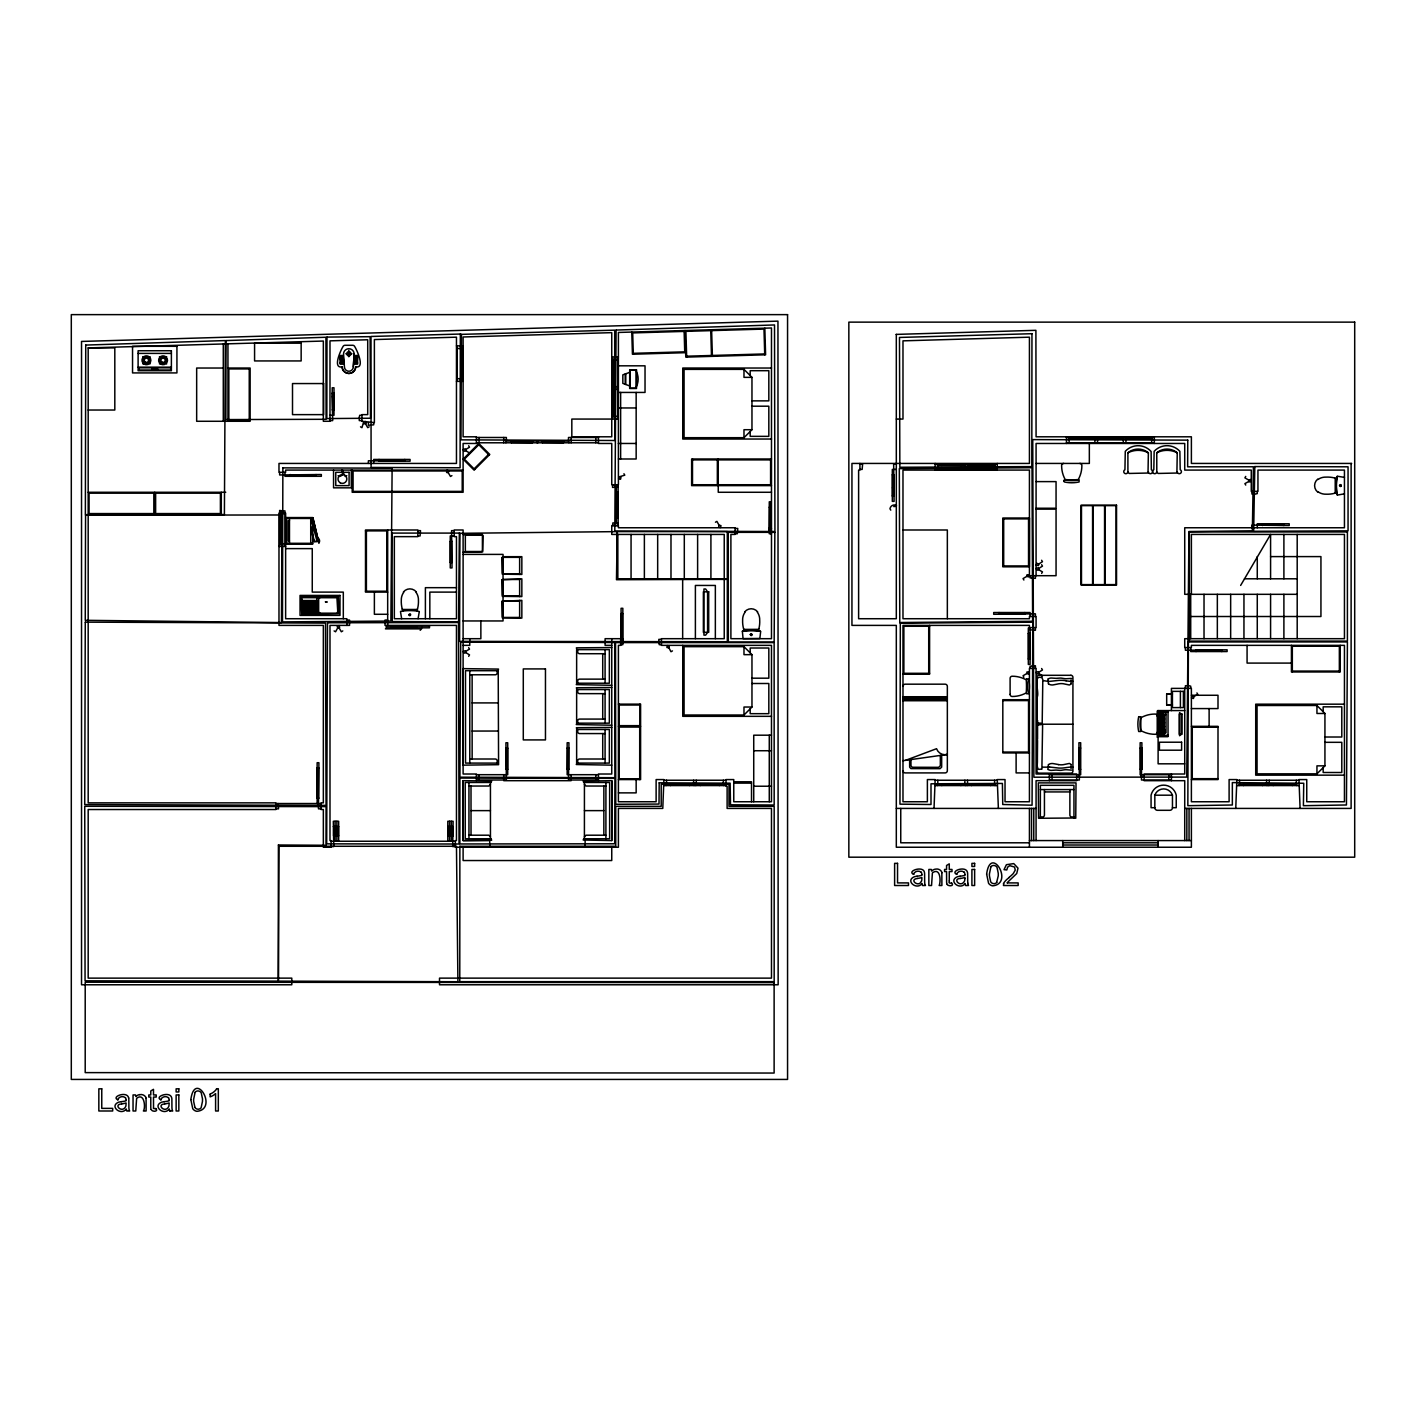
<?xml version="1.0" encoding="UTF-8"?>
<svg xmlns="http://www.w3.org/2000/svg" width="1426" height="1426" viewBox="0 0 1426 1426"><rect width="100%" height="100%" fill="white"/><g stroke="black" fill="none" stroke-linecap="round" stroke-linejoin="round"><path stroke-width="1.5" d="M584.41 838.773L584.428 782.464M603.84 835.208L603.858 786.047M605.907 838.773L605.925 782.482M611.736 840.574L611.754 780.682L583.216 781.109L583.715 782.464L609.651 782.482L609.633 838.773L583.733 838.773L583.181 840.003L611.736 840.574L611.754 780.682M1037.397 739.042L1037.415 720.166L1037.397 761.805A42.923 42.923 0 0 1 1037.29 763.926L1037.237 765.299A9.358 9.358 0 0 0 1037.362 766.832L1038.057 768.917A1.889 1.889 0 0 0 1038.752 769.363L1041.568 769.095M1172.457 807.704L1172.457 795.191A9.322 9.322 0 0 0 1154.828 795.191L1154.828 807.704A2.585 2.585 0 0 0 1157.431 810.307L1169.873 810.307A2.585 2.585 0 0 0 1172.457 807.704L1176.236 807.704L1176.236 795.191A12.905 12.905 0 0 0 1151.067 795.191L1151.067 807.704L1154.828 807.704M1037.201 696.94C1039.697 693.107 1032.317 674.159 1041.675 677.653A1.996 1.996 0 0 1 1042.156 678.134L1042.709 679.453A11.461 11.461 0 0 1 1042.976 680.612L1048.663 681.414A2.799 2.799 0 0 0 1049.447 681.396L1058.395 680.434A29.679 29.679 0 0 1 1066.095 680.737M1037.397 740.415L1037.255 757.937L1037.165 724.907M126.094 1100.266L126.076 1100.801A28.235 28.235 0 0 1 121.228 1101.674M169.141 1100.266L169.141 1100.801A28.235 28.235 0 0 1 164.275 1101.674M921.873 874.78L921.873 875.332A28.235 28.235 0 0 1 917.007 876.188M964.939 874.78L964.921 875.332A28.235 28.235 0 0 1 960.055 876.188M1344.451 493.842L1337.392 495.072M490.437 784.353L488.886 786.029L468.94 786.047M584.41 836.884L585.979 835.208L605.907 835.208M1037.237 685.086L1036.827 722.964L1042.192 723.267L1042.78 681.485M353.309 366.874L354.183 353.826L353.309 366.874A4.438 4.438 0 0 1 348.871 371.241A4.438 4.438 0 0 1 344.432 366.874L343.541 353.826A5.276 5.276 0 0 1 348.871 348.728A5.276 5.276 0 0 1 354.129 353.719M1071.051 683.731L1071.176 681.343L1072.922 681.289M1071.158 768.454L1070.427 767.063L1066.078 767.58A29.679 29.679 0 0 1 1058.395 768.026L1049.589 767.028M1040.338 817.954L1040.374 785.316L1073.956 785.316L1073.956 817.758L1075.757 818.274L1076.024 782.892L1038.306 782.892L1038.574 818.274L1074.01 818.007M1048.484 681.343L1048.449 681.485A5.348 5.348 0 0 0 1048.36 683.874M1337.232 494.911L1337.071 494.483A55.489 55.489 0 0 1 1337.071 476.73L1337.196 476.373M1071.55 678.42L1066.22 678.74A15.187 15.187 0 0 1 1064.028 678.562L1061.39 678.134A10.285 10.285 0 0 0 1060.106 678.081L1057.29 678.259A48.217 48.217 0 0 1 1056.024 678.348L1051.497 678.045A5.918 5.918 0 0 0 1050.071 678.17L1048.342 678.776A2.941 2.941 0 0 0 1047.807 679.061L1047.932 679.507A9.572 9.572 0 0 0 1048.039 680.487L1048.413 681.289M1070.997 684.106L1069.357 684.997L1063.261 683.731A15.65 15.65 0 0 0 1058.466 683.856A23.582 23.582 0 0 0 1057.201 684.124L1052.905 684.943A7.772 7.772 0 0 1 1049.732 684.551L1048.663 683.838M1071.55 770.129L1066.22 769.701A15.187 15.187 0 0 0 1064.028 769.862L1061.39 770.29A10.285 10.285 0 0 1 1060.106 770.361L1057.29 770.165A48.217 48.217 0 0 0 1056.024 770.076L1051.497 770.379A5.918 5.918 0 0 1 1050.071 770.254L1048.342 769.666A2.941 2.941 0 0 1 1047.807 769.38L1047.932 768.935A9.572 9.572 0 0 1 1048.039 767.937L1048.663 767.01A2.799 2.799 0 0 1 1049.447 767.028L1049.518 767.028M465.785 450.705L465.09 448.851L463.236 449.546L463.842 451.347L465.785 450.705L469.51 452.987L468.673 454.448M465.785 652.591L465.09 650.737L463.236 651.432L463.842 653.233L465.785 652.591L469.51 654.873L468.673 656.334M1038.716 569.705L1038.164 567.798L1036.256 568.368L1036.809 570.257L1038.716 569.705L1042.477 571.915L1041.64 573.359M1038.716 673.518L1038.164 671.628L1036.256 672.181L1036.809 674.088L1038.716 673.518L1042.477 675.728L1041.64 677.19M921.356 881.321C918.611 887.952 908.612 879.379 917.417 878.487M364.076 423.861L366.019 423.433L365.591 421.508L363.612 422.007L361.954 427.675L360.511 426.837M341.848 472.755C340.689 465.446 346.91 474.484 339.548 476.48L338.105 475.642M337.677 627.957L339.62 627.529L339.192 625.604L337.213 626.121L337.677 627.957L335.556 631.771L334.112 630.934M1245.736 476.409L1244.898 477.853L1248.677 480.045L1250.549 479.51L1251.065 481.489L1249.123 481.917L1248.713 479.974M1240.638 585.426L1270.584 534.429L1270.584 578.796M195.041 1092.583L193.633 1099.393A41.835 41.835 0 0 0 193.651 1101.371L194.916 1107.325M990.82 867.097L989.43 873.924A41.835 41.835 0 0 0 989.448 875.885L990.696 881.856A3.886 3.886 0 0 0 996.863 882.427M400.474 611.594L401.651 618.724M996.667 882.266L998.253 875.885A42.263 42.263 0 0 0 998.253 873.265L997.006 867.311A3.85 3.85 0 0 0 990.624 866.955M1048.663 764.603L1049.75 763.908A7.772 7.772 0 0 1 1052.905 763.552L1057.201 764.3A23.582 23.582 0 0 0 1058.466 764.586M420.171 630.292L421.579 628.866L385.412 628.866M142.796 363.897L144.079 362.614M148.767 357.926L150.033 356.66M159.445 363.897L160.71 362.614M165.398 357.926L166.682 356.66M474.092 468.869L488.53 454.448M743.98 437.693L751.965 429.707L751.965 377.355L743.98 369.37L684.07 369.37L684.07 437.693L743.98 437.693L743.98 429.707L751.965 429.707M743.98 715.014L751.965 707.029L751.965 654.659L743.98 646.673L684.07 646.673L684.07 715.014L743.98 715.014L743.98 707.029L751.965 707.029M1316.947 773.837L1324.932 765.851L1324.932 713.481L1316.947 705.496L1257.055 705.496L1257.055 773.837L1316.947 773.837L1316.947 765.851L1324.932 765.851M1337.321 476.213L1344.451 477.389M718.954 525.249L718.668 527.21L720.629 527.495L720.968 525.606L719.043 525.196L716.904 521.381L715.46 522.219M668.954 647.867L669.168 645.835L667.261 645.621L666.922 647.511L668.954 647.867L670.986 651.735L672.448 650.898M365.591 423.861L367.73 427.657L369.174 426.82M400.635 611.469L400.973 611.326A55.4 55.4 0 0 1 418.763 611.326L419.101 611.469M448.263 472.719L448.816 470.812L446.908 470.259L446.605 472.469L448.263 472.719L450.473 476.462L451.917 475.624M346.768 475.624L345.324 476.462L343.131 472.701M465.749 449.44L469.493 447.229L468.655 445.785M342.775 630.916L341.331 631.771L339.138 627.993M620.987 477.318L620.56 479.243L618.634 478.833L619.134 476.837L624.784 475.179L623.946 473.735M465.749 651.325L469.493 649.115L468.655 647.671M893.745 506.569C901.036 506.283 891.642 502.005 889.931 508.69L890.787 510.151M1038.752 564.019L1036.898 563.323L1036.221 565.177L1038.485 565.587L1038.752 564.019L1042.477 561.701L1041.622 560.258M1038.752 568.439L1042.477 566.14L1041.622 564.696M1026.809 576.354L1028.699 576.924L1029.251 575.017L1027.041 574.696L1026.809 576.354L1023.048 578.582L1023.886 580.025M1248.713 481.489L1244.898 483.628L1245.736 485.072M1026.809 673.535L1028.699 674.088L1029.251 672.181L1027.041 671.878L1026.809 673.535L1023.048 675.746L1023.886 677.207M1038.752 672.27L1042.477 669.97L1041.622 668.509M1042.62 724.212L1041.889 769.077M1194.008 696.583L1193.455 698.49L1191.548 697.938L1192.029 696.084L1193.954 696.494L1197.769 694.373L1196.931 692.929M611.754 687.492L576.371 687.76L576.906 689.56L609.348 689.56L609.348 723.16L576.906 723.16L576.264 724.568L611.754 725.21M611.754 727.438L576.371 727.706L576.906 729.488L609.348 729.488L609.348 763.088L576.906 763.088L576.264 764.514L611.754 765.156M1042.228 724.408L1037.504 725.085M905.546 760.343L936.543 748.703A9.019 9.019 0 0 0 947.345 754.443L902.979 760.7M629.632 372.364L622.841 374.86L622.841 383.398L629.686 385.929M760.094 631.183A55.4 55.4 0 0 0 742.358 631.272L743.071 638.652L759.826 638.527L760.682 631.486M960.482 878.487C951.855 878.452 960.518 888.38 964.475 881.179A6.987 6.987 0 0 0 964.849 878.469M121.638 1103.974C112.779 1104.33 122.083 1113.724 125.648 1106.665A6.987 6.987 0 0 0 126.005 1103.938L126.076 1102.94A22.174 22.174 0 0 1 121.638 1103.902M164.685 1103.974C155.933 1104.33 165.166 1113.777 168.696 1106.665A6.987 6.987 0 0 0 169.052 1103.938L169.141 1102.94A22.174 22.174 0 0 1 164.685 1103.902M139.801 1094.615L139.409 1094.669A5.668 5.668 0 0 0 135.951 1096.594L135.506 1094.936L133.046 1094.936L133.046 1110.997L135.773 1110.997L136.611 1098.519A2.638 2.638 0 0 1 137.039 1098.038C144.454 1092.619 145.773 1107.806 143.384 1110.997L146.112 1110.997L146.094 1100.248A12.121 12.121 0 0 0 145.951 1098.323M951.73 883.122C954.885 886.562 947.488 886.295 946.989 884.209M917.007 876.259L916.08 876.384A13.084 13.084 0 0 0 914.458 876.705C904.708 880.626 916.775 890.715 922.087 883.532A5.864 5.864 0 0 0 922.622 885.528L925.474 885.51A5.954 5.954 0 0 1 924.743 883.3L924.725 883.122A27.379 27.379 0 0 1 924.654 881.571L924.618 874.316A11.8 11.8 0 0 0 924.476 872.498C923.585 865.172 906.045 871.215 913.816 874.405M960.072 876.259L958.967 876.42A13.084 13.084 0 0 0 957.506 876.705C947.755 880.662 959.841 890.697 965.152 883.532A5.864 5.864 0 0 0 965.669 885.528L968.539 885.51A5.954 5.954 0 0 1 967.791 883.3L967.791 883.122M121.228 1101.745L120.123 1101.888A13.084 13.084 0 0 0 118.661 1102.173C108.946 1106.077 120.978 1116.219 126.308 1109.018A5.864 5.864 0 0 0 126.843 1111.014L129.695 1110.997A5.954 5.954 0 0 1 128.964 1108.786L128.946 1108.59A27.379 27.379 0 0 1 128.875 1107.057L128.821 1099.803A11.8 11.8 0 0 0 128.697 1097.984M164.275 1101.745L163.188 1101.888A13.084 13.084 0 0 0 161.726 1102.173C151.994 1105.845 163.865 1116.273 169.355 1109.018A5.864 5.864 0 0 0 169.89 1111.014M155.862 1108.608C158.981 1111.727 152.243 1112.173 151.156 1109.606M318.212 597.654L316.893 598.884L316.875 611.843L318.212 613.18M319.994 597.654L318.658 598.884L318.658 611.843L319.994 613.18M317.125 541.559L314.023 541.791L310.779 528.404M317.053 541.203L314.38 541.363L310.725 526.657M598.439 436.802L598.439 443.468L611.754 443.468L611.754 484.733L618.403 484.733L618.403 332.454L771.484 327.98L771.484 638.688L730.896 638.688L730.896 534.429L735.103 534.429L735.103 527.763L618.403 527.763L618.403 525.552L611.754 525.552L611.754 534.429L724.23 534.429L724.23 638.688L661.45 638.688L661.45 645.354L771.484 645.354L771.484 801.751L733.766 801.751L733.766 779.576L726.012 779.576L726.012 786.225L727.117 786.225L727.117 808.417L771.484 808.417L771.484 978.129L439.511 978.129L439.511 984.778L778.15 984.778L777.954 321.135L81.532 341.438L81.532 984.778L291.795 984.778L291.795 978.129L88.18 978.129L88.18 809.522L275.878 809.522L275.878 802.856L88.18 802.856L88.18 347.908L323.346 341.046L323.346 421.276L329.994 421.276L329.994 340.85L367.712 339.762L367.712 414.627L361.954 414.627L361.954 421.276L374.378 422.613L374.378 339.566L456.463 337.178L456.463 463.432L278.979 463.432L278.979 472.309L285.628 472.309L285.628 470.081L463.111 470.081M896.134 334.397L1035.9 330.315L1036.078 436.802L1191.387 436.802L1191.387 463.432L1351.652 463.432M685.639 352.685L632.431 354.236L631.771 332.062M686.637 356.197L764.692 353.933M418.085 618.724L419.297 611.629M456.463 345.858L463.111 345.858M88.18 347.908L114.811 347.908L114.811 410.028L88.18 410.028M462.452 348.069L461.115 348.069L461.115 379.12L462.452 379.12M457.122 348.514L461.115 348.514M461.115 352.507L462.452 352.507M138.108 353.398L171.387 353.398M345.823 353.719L351.919 353.719M340.101 355.502L343.22 355.502M354.504 355.502L357.641 355.502M340.101 356.393L343.22 356.393M354.504 356.393L357.641 356.393M340.101 356.607L343.309 356.607M354.414 356.607L357.641 356.607M611.754 356.946L618.403 356.946M340.101 357.498L343.309 357.498M354.414 357.498L357.641 357.498M340.101 357.712L343.399 357.712M354.325 357.712L357.641 357.712M340.101 358.603L343.399 358.603M354.325 358.603L357.641 358.603M340.101 358.835L343.488 358.835M354.254 358.835L357.641 358.835M612.414 359.156L613.75 359.156L613.75 387.106L612.414 387.106M340.101 359.709L343.488 359.709M354.254 359.709L357.641 359.709M613.75 359.602L617.743 359.602M340.101 359.94L343.577 359.94M354.165 359.94L357.641 359.94M340.101 360.831L343.666 361.045M354.076 361.045L357.641 360.831M340.101 361.937L343.666 361.937M354.076 361.937L357.641 361.937M340.101 362.151L343.737 362.151M353.987 362.151L357.641 362.151M340.101 363.042L343.737 363.042M353.987 363.042L357.641 363.042M340.101 363.274L343.826 363.274M353.898 363.274L357.641 363.274M612.414 363.594L613.75 363.594M340.101 364.147L343.826 364.147M353.898 364.147L357.641 364.147M618.403 365.822L645.033 365.822L645.033 392.435L618.403 392.435M355.698 366.874C365.858 368.71 356.215 348.728 354.717 346.589A2.21 2.21 0 0 0 352.703 345.288L345.021 345.288A2.21 2.21 0 0 0 343.006 346.589C341.367 348.96 331.848 368.871 342.204 366.874A6.738 6.738 0 0 0 348.96 373.469A6.738 6.738 0 0 0 355.698 366.874A6.738 6.738 0 0 1 348.782 373.469A6.738 6.738 0 0 1 342.044 366.874M138.108 367.159L171.387 367.159M139.213 367.819L170.264 367.819M223.294 368.033L196.663 368.033L196.663 421.276L250.138 421.276L250.138 368.033L227.946 368.033M771.484 368.033L682.751 368.033L682.751 439.03L771.484 439.03M151.958 368.3L157.626 368.3M151.958 369.548L157.626 369.548M139.213 370.047L170.264 370.047M461.115 374.681L462.452 374.681M751.965 377.355L743.98 377.355L743.98 369.37M457.122 378.692L461.115 378.692M456.463 381.348L463.111 381.348M612.414 382.685L613.75 382.685M613.75 386.678L617.743 386.678M612.414 388.888L613.75 388.888L613.75 416.838L612.414 416.838M613.75 389.334L617.743 389.334M332.222 393.113L333.987 393.113M612.414 393.326L613.75 393.326M751.965 400.866L768.828 400.866L768.828 370.689L750.183 370.689L750.183 375.573M751.965 406.196L768.828 406.196L768.828 436.356L750.183 436.356L750.183 431.49M618.403 407.961L636.156 407.961M332.222 409.957L333.987 409.957M612.414 412.399L613.75 412.399M329.994 415.287L333.987 415.287L333.987 397.105M361.954 415.287L359.726 415.287L359.281 417.069L359.281 420.617L361.954 420.617M613.75 416.392L617.743 416.392M618.403 419.066L571.826 419.066L571.826 436.802L611.754 436.802L611.754 332.65L463.111 336.982L463.111 436.802L476.427 436.802L476.427 443.468L463.111 443.468L463.111 492.273L352.186 492.273L352.186 470.081M896.312 419.066L902.979 419.066L902.979 340.85L1029.429 337.178L1029.429 463.432L851.946 463.432L851.946 625.39L896.312 625.39L896.312 847.24L1191.387 847.24L1191.387 808.417M329.994 420.617L332.668 420.617L332.222 397.105M476.427 437.479L506.373 437.479L506.373 441.026M598.439 437.479L568.493 437.479L568.493 441.026M1066.488 437.479L1154.329 437.479M511.257 441.418L532.558 441.418M542.308 441.418L563.609 441.418M476.427 442.791L598.439 442.791M1066.488 442.791L1154.329 442.791M618.403 443.468L636.156 443.468M618.403 458.994L636.156 458.994L636.156 392.435M771.484 458.994L691.628 458.994L691.628 485.624L771.484 485.624M379.031 459.832L404.77 459.832M692.501 459.885L770.593 459.885M379.031 460.812L404.77 460.812M379.031 460.99L404.77 460.99M1036.078 463.432L1089.339 463.432L1089.339 443.468M859.931 464.092L862.605 464.092L862.16 469.421L859.931 469.421M896.312 464.092L893.656 464.092L894.102 501.364L892.32 501.364L892.32 488.048M935.153 464.092L997.255 464.092M896.312 469.421L892.32 469.421L892.32 487.621M935.153 469.421L997.255 469.421M892.32 474.751L894.102 474.751M290.298 475.892L316.019 475.892M1036.078 481.614L1056.06 481.614L1056.06 508.244L1036.078 508.244M88.18 492.273L225.736 492.273M616.353 492.291L618.135 492.291M771.484 492.273L718.241 492.273L718.241 458.994M892.32 496.034L894.102 496.034M769.274 507.139L771.038 507.139M1036.078 509.135L1056.06 509.135L1056.06 575.694L1029.429 575.694L1029.429 470.081L902.979 470.081L902.979 618.724L1029.429 618.724L1029.429 616.513L1036.078 616.513L1036.078 627.6L1029.429 627.6L1029.429 625.39L902.979 625.39L902.979 801.751L927.381 801.751L927.381 779.576L935.153 779.576L934.03 808.417M279.639 510.9L284.968 510.9L284.968 546.408M280.975 513.574L284.968 513.574M279.639 517.567L280.975 517.567M285.628 517.567L312.704 517.567L312.704 544.179L285.628 544.179M616.353 518.012L618.135 518.012M285.628 518.458L312.704 518.458M1002.817 518.886L1028.538 518.886L1028.538 565.926L1002.817 565.926M289.478 520.65L288.141 520.65L288.141 541.06L289.478 541.06M1262.598 524.002L1283.899 524.002M1262.598 524.18L1283.899 524.18M1262.598 525.142L1283.899 525.321M735.103 528.44L737.759 528.44L737.313 533.752L735.103 533.752M771.484 528.44L768.828 528.44L769.274 531.987M902.979 529.991L947.345 529.991L947.345 618.724M417.854 530.65L420.51 530.65L420.082 535.98L417.854 535.98M454.234 530.65L451.579 530.65L452.024 567.922L450.242 567.922L450.242 535.98L454.234 535.98M365.502 530.882L386.803 530.882L386.803 591.22L365.502 591.22M771.484 533.752L769.274 533.752L769.274 501.809L771.038 501.809L771.038 533.752M463.111 534.429L482.059 534.429L483.075 535.534L482.665 551.933L463.111 552.165M465.339 535.089L481.97 535.089M279.639 539.741L280.975 539.741M450.242 541.292L452.024 541.292M285.628 543.306L312.704 543.306M280.975 543.734L284.968 543.734M279.639 544.179L280.975 544.179L280.975 513.128M278.979 546.408L285.628 546.408M285.628 548.618L312.258 548.618L312.258 592.111L343.309 592.111L343.309 618.724M465.339 551.505L481.97 551.505M463.111 554.393L503.039 554.393L503.039 620.952L463.111 620.952M1270.584 556.603L1320.939 556.603L1320.939 616.513L1190.71 616.513M503.004 557.352L519.634 557.352M450.242 562.593L452.024 562.593M503.004 573.769L519.634 573.769M724.23 578.796L617.743 578.796L617.743 534.429M1244.47 578.796L1297.197 578.796M503.004 579.491L519.634 579.491M456.463 587.672L425.394 587.672L425.394 618.724M387.676 592.111L365.502 592.111L365.502 529.991L417.854 529.991L417.854 536.639L394.342 536.639L394.342 618.724L456.463 618.724L456.463 536.639L454.234 536.639L454.234 529.991L463.111 529.991L463.111 774.015L476.427 774.015L476.427 780.682M456.463 592.111L429.832 592.111L429.832 618.724M1297.197 594.321L1184.721 594.321L1184.721 527.763L1344.451 527.763L1344.451 470.081L1257.946 470.081L1257.946 491.382L1251.279 491.382L1251.279 470.081L1184.721 470.081L1184.721 443.468L1036.078 443.468L1036.078 575.694M503.004 595.925L519.634 595.925M302.009 600.524L316.875 600.524M302.009 600.97L316.875 600.97M503.004 601.023L519.634 601.023M302.009 602.449L316.875 602.449M302.009 602.877L316.875 602.877M302.009 604.214L316.875 604.214M302.009 604.66L316.875 604.66M302.009 606.086L316.875 606.086M302.009 606.531L316.875 606.531M302.009 607.85L316.875 607.85M302.009 608.296L316.875 608.296M302.009 609.633L316.875 609.633M302.009 610.078L316.875 610.078M302.009 611.398L316.875 611.398M302.009 611.843L316.875 611.843M999.038 612.734L1024.777 612.913M621.076 613.626L622.841 613.626M999.038 613.893L1024.777 614.071M387.676 614.285L374.378 614.285L374.378 592.111M503.004 617.44L519.634 617.44M346.857 620.06L349.53 620.06L349.53 625.39L329.994 625.39L329.994 840.574L331.117 840.574L331.117 847.24L323.346 847.24L323.346 809.522L321.135 809.522L321.135 802.856L323.346 802.856L323.346 625.39L278.979 625.39L278.979 513.128L285.628 513.128L285.628 618.724L346.857 618.724L346.857 625.39M387.676 620.06L385.02 620.06L385.02 625.39L456.463 625.39L456.463 840.574L455.34 840.574L455.34 847.24L618.403 847.24L618.403 808.417L662.787 808.417L663.892 779.576L656.12 779.576L656.12 801.751L618.403 801.751L618.403 645.354L620.631 645.354L620.631 638.688L605.105 638.688L605.105 645.354L611.754 645.354M391.58 626.264L416.428 626.264M929.592 626.264L903.87 626.264L903.87 673.304L929.592 673.304M391.58 626.442L416.428 626.442M391.58 627.422L416.428 627.422M1030.089 628.046L1028.324 628.046L1028.324 664.427L1030.089 664.427L1030.089 627.6M1030.089 629.811L1035.419 630.256L1035.419 627.6M1028.324 633.376L1030.089 633.376M463.111 638.688L480.865 638.688L480.865 620.952M620.631 639.365L623.287 639.365L622.841 642.912M661.45 639.365L658.794 639.365L659.222 644.677L661.45 644.677M620.631 644.677L622.841 644.677L622.841 608.296L621.076 608.296L621.076 644.677M463.111 645.354L469.76 645.354L469.76 638.688M611.754 647.564L576.371 647.832L576.906 649.632L609.348 649.632L609.348 683.214L576.906 683.214L576.264 684.64L611.754 685.282M1196.04 650.006L1221.779 650.006M1196.04 650.185L1221.779 650.185M1196.04 651.165L1221.779 651.165M605.087 653.714L579.598 653.714A1.925 1.925 0 0 1 577.673 651.789L577.673 649.632M751.965 654.659L743.98 654.659L743.98 646.673M1028.324 659.097L1030.089 659.097M1291.439 663.09L1247.073 663.09L1247.073 645.354M1292.33 671.076L1339.353 671.076M902.979 674.195L929.592 674.195L929.592 625.39M469.76 674.783L495.25 674.783A1.925 1.925 0 0 0 497.175 672.858L497.175 670.701M751.965 678.188L768.828 678.188L768.828 648.01L750.183 648.01L750.183 652.894M605.087 679.132L579.598 679.132A1.925 1.925 0 0 0 577.673 681.058L577.673 683.214M751.965 683.5L768.828 683.5L768.828 713.677L750.183 713.677L750.183 708.793M605.087 693.642L579.598 693.642A1.925 1.925 0 0 1 577.673 691.717L577.673 689.56M1172.422 693.749L1166.682 693.749L1166.682 705.21L1172.422 705.21M1166.682 694.23L1172.422 694.23M1191.387 695.264L1218 695.264L1218 708.579L1191.387 708.579M902.979 696.744L947.345 696.744M902.979 698.08L947.345 698.08M902.979 699.417L947.345 699.417M1029.429 699.703L1002.817 699.703L1002.817 752.946L1029.429 752.946M1002.817 700.594L1028.538 700.594L1028.538 752.055L1002.817 752.055M902.979 700.736L947.345 700.736M472.131 702.911L498.209 702.911M618.403 704.141L640.595 704.141L640.595 779.576L618.403 779.576M1344.451 704.177L1255.718 704.177L1255.718 775.156L1344.451 775.156M1166.682 704.729L1172.422 704.729M619.08 705.032L639.935 705.032M1157.662 710.576L1184.721 710.576M1158.108 711.752L1168.037 711.752L1168.037 736.582L1158.108 736.582M1158.108 711.984L1168.037 711.984M1158.91 712.697L1165.559 712.697M1163.153 713.178L1159.16 713.178L1159.071 725.691L1163.153 725.763M1324.932 713.481L1316.947 713.481L1316.947 705.496M1159.16 715.656L1161.459 715.513M1161.673 716.048L1160.835 716.351M771.484 716.333L682.751 716.333L682.751 645.354M1159.998 716.618L1161.459 716.387M605.087 719.078L579.598 719.078A1.925 1.925 0 0 0 577.673 721.003L577.673 723.16M1160.835 721.413L1162.297 721.164M1161.459 721.449L1160.621 721.716M1159.766 722.269L1160.621 722.572M1159.16 723.374L1160.621 723.374M1036.969 724.212L1072.922 724.212M618.403 726.333L640.595 726.333M1159.766 726.333L1159.766 728.811M1161.673 726.333L1163.153 726.333M1191.387 726.333L1218 726.333L1218 779.576L1191.387 779.576M639.704 726.993L619.08 726.993L619.08 778.899L639.704 778.899M1159.16 727.135L1160.711 727.884L1159.16 728.009M1161.673 727.171L1163.153 727.135M1218 727.207L1192.261 727.207L1192.261 778.685L1218 778.685M1161.673 728.009L1163.153 728.009M1161.673 728.811L1163.153 728.811M1159.16 729.346L1163.153 729.346M1159.16 730.148L1163.153 730.148M472.149 731.057L498.209 731.039M1159.16 731.039L1163.153 731.039M1159.16 731.877L1163.153 731.823M1163.153 732.679L1159.16 732.679L1159.071 729.435M1164.507 732.679L1163.705 729.435M1158.91 733.107L1165.559 733.107M605.087 733.57L579.598 733.57A1.925 1.925 0 0 1 577.673 731.645L577.673 729.488M1160.497 734.372L1161.53 734.372M1160.497 734.889L1161.53 734.889M771.484 735.192L753.73 735.192L753.73 801.751M1158.108 736.369L1168.037 736.369M1324.932 737.01L1341.795 737.01L1341.795 706.833L1323.168 706.833L1323.168 711.717M1324.932 742.322L1341.795 742.322L1341.795 772.5L1323.168 772.5L1323.168 767.616M505.927 748.062L507.709 748.062M567.156 748.062L568.938 748.062M1078.912 748.062L1080.676 748.062M1140.14 748.062L1141.905 748.062M753.73 750.736L771.484 750.736M469.778 759.006L495.268 759.006A1.925 1.925 0 0 1 497.193 760.931L497.193 763.088M605.087 759.006L579.598 759.006A1.925 1.925 0 0 0 577.673 760.931L577.673 763.088M1184.721 763.819L1158.108 763.819L1158.108 710.576M1042.959 767.152L1048.413 767.152M1071.051 764.764L1071.176 767.081L1072.922 767.152M317.142 768.026L318.907 768.026M505.927 769.363L507.709 769.363M567.156 769.363L568.938 769.363M1078.912 769.363L1080.676 769.363M1140.14 769.363L1141.905 769.363M1029.429 772.91L1016.114 772.91L1016.114 752.946M476.427 774.692L507.709 774.692L507.709 742.75L505.927 742.75L506.373 780.004L476.427 780.004M598.439 774.692L567.156 774.692L567.156 742.75L568.938 742.75L568.493 780.004L598.439 780.004M1049.393 774.692L1080.676 774.692L1080.676 742.75L1078.912 742.75L1079.339 776.457M1171.423 774.692L1140.14 774.692L1140.14 742.75L1141.905 742.75L1141.46 776.457M663.892 780.236L726.012 780.236M935.153 780.236L997.255 780.236M1049.393 780.004L1079.339 780.004L1079.339 774.692M1171.423 780.004L1141.46 780.004L1141.46 774.692M1236.859 780.236L1298.979 780.236M463.111 780.682L491.631 781.02L491.15 782.464L465.215 782.482L465.233 838.773L491.168 838.773L491.631 840.253L463.129 840.574L463.111 780.682L463.111 840.574L489.742 840.574L489.742 847.24M503.717 780.682L571.149 780.682M733.766 781.787L751.52 781.787L751.52 801.751M733.766 783.124L751.52 783.124M663.892 785.566L726.012 785.566M935.153 785.566L997.255 785.566M1236.859 785.566L1298.979 785.566M605.925 786.047L585.979 786.029L584.428 784.353M753.73 786.225L771.484 786.225M1040.374 789.576L1073.956 789.576M1044.438 791.929L1069.874 791.929M618.403 792.874L636.156 792.874L636.156 779.576M1154.828 795.191L1172.457 795.191M317.142 798.203L318.907 798.203M275.878 803.533L321.135 803.533M896.312 808.417L1036.078 808.417M1184.721 808.417L1351.117 808.417L1351.117 463.432M275.878 808.845L278.533 808.845L278.088 803.533M321.135 808.845L318.461 808.845L318.907 762.714L317.142 762.714L317.142 803.533M471.026 810.628L490.437 810.628M584.428 810.628L603.858 810.628M1040.374 816.973L1042.531 816.973A1.925 1.925 0 0 0 1044.438 815.048L1044.438 789.576M1073.956 816.973L1071.799 816.973A1.925 1.925 0 0 1 1069.874 815.048L1069.874 789.576M333.327 826.599L338.657 826.599M447.8 826.599L453.129 826.599M468.958 835.208L488.886 835.208L490.455 836.884M335.11 835.921L338.657 835.921M449.582 835.921L453.129 835.921M1029.429 840.574L1191.387 840.574M331.117 841.251L455.34 841.251M1029.429 842.802L900.751 842.802L900.751 808.417M1062.709 842.802L1158.108 842.802M1062.709 845.012L1158.108 845.012M331.117 846.563L333.773 846.563L333.327 821.269L338.657 821.269L338.657 841.251M455.34 846.563L452.684 846.563L453.129 821.269L447.8 821.269L447.8 841.251M1007.273 882.908L1018.146 882.908L1018.146 885.51L1003.494 885.51A4.848 4.848 0 0 1 1003.779 883.746M216.556 1088.733L218.321 1088.733L218.321 1110.997L215.593 1110.997L215.593 1093.653A16.898 16.898 0 0 1 210.121 1096.861L210.157 1094.312M169.908 1110.997L172.742 1110.997A5.954 5.954 0 0 1 172.011 1108.786L172.011 1108.59A27.379 27.379 0 0 1 171.922 1107.057L171.886 1099.803A11.8 11.8 0 0 0 171.744 1097.984C170.407 1090.516 153.455 1096.826 161.085 1099.892M956.882 874.405C949.235 871.339 966.186 865.047 967.505 872.516A11.8 11.8 0 0 1 967.648 874.316L967.701 881.571A27.379 27.379 0 0 0 967.791 883.122M118.037 1099.892C110.39 1096.826 127.342 1090.516 128.661 1097.984M498.173 763.106L465.518 763.088L465.5 670.701L497.941 670.701L498.547 669.079L463.094 668.634L463.111 765.156L498.583 764.692L498.209 670.487M1066.078 680.844L1070.427 681.378L1071.158 679.97M760.486 631.326L760.325 631.237A55.489 55.489 0 0 0 742.393 631.272M489.154 455.072L478.797 444.716L464.377 459.154L474.715 469.51M159.445 356.66L160.71 357.926M165.398 362.614L166.682 363.897M142.796 356.66L144.079 357.926M148.767 362.614L150.033 363.897M1070.997 764.318L1069.357 763.445L1063.261 764.692A15.65 15.65 0 0 1 1058.466 764.586M946.811 883.817L946.775 883.674A15.329 15.329 0 0 1 946.614 880.822L946.561 871.571L944.565 871.571L944.565 869.45L946.561 869.45L946.561 865.475L949.27 863.853L949.27 869.45L951.998 869.45L951.998 871.571L949.27 871.571L949.27 880.965M1048.484 767.099L1048.449 766.938A5.348 5.348 0 0 1 1048.36 764.55M764.835 328.176L765.602 354.789L685.781 357.124L684.997 330.511M764.728 354.824L763.98 329.085L685.906 331.367L686.672 357.088M711.61 329.727L712.394 356.34M710.754 330.636L711.467 355.484M490.437 782.464L490.455 838.773M472.131 674.783L472.149 759.006M471.008 786.047L471.026 835.208M469.76 670.701L469.778 763.088M468.94 782.482L468.958 838.773M1340.244 645.354L1340.244 671.967L1291.439 671.967L1291.439 645.354M1339.353 671.967L1339.353 646.228L1292.33 646.228L1292.33 671.967M1300.084 808.417L1298.979 779.576L1306.751 779.576L1306.751 801.751L1344.451 801.751L1344.451 645.354L1191.387 645.354L1191.387 647.564L1184.721 647.564L1184.721 638.688L1344.451 638.688L1344.451 534.429L1191.387 534.429L1191.387 594.321M1297.197 534.429L1297.197 638.688M1296.769 785.566L1296.769 784.229L1268.801 784.229L1268.801 785.566M1296.323 780.236L1296.323 784.229M1292.33 784.229L1292.33 785.566M1283.899 523.77L1283.899 525.552M1283.899 534.429L1283.899 578.796M1283.899 594.321L1283.899 638.688M1273.24 784.229L1273.24 785.566M1270.584 594.321L1270.584 638.688M1269.247 780.236L1269.247 784.229M1267.037 785.566L1267.037 784.229L1239.087 784.229L1239.087 785.566M1266.591 780.236L1266.591 784.229M1262.598 523.77L1262.598 525.552M1262.598 784.229L1262.598 785.566M1257.269 491.382L1257.269 493.61L1255.504 494.038L1251.939 494.038L1251.939 491.382M1257.269 527.763L1257.269 523.77L1289.211 523.77L1289.211 525.552L1251.939 525.107L1251.939 527.763M1257.269 556.603L1257.269 578.796M1257.269 594.321L1257.269 638.688M1243.953 594.321L1243.953 638.688M1243.525 784.229L1243.525 785.566M1239.533 780.236L1239.533 784.229M1235.754 808.417L1236.859 779.576L1229.105 779.576L1229.105 801.751L1191.387 801.751L1191.387 688.384L1171.423 688.384L1171.423 710.576M1230.656 594.321L1230.656 638.688M1221.779 649.793L1221.779 651.557M1217.341 594.321L1217.341 638.688M1209.123 708.579L1209.123 726.333M1204.025 594.321L1204.025 638.688M1196.04 649.793L1196.04 651.557M1190.71 594.321L1190.71 638.688M1190.71 647.564L1190.71 651.557L1227.109 651.557L1227.109 649.793L1185.398 650.238L1185.398 647.564M1190.71 688.384L1190.71 686.173L1188.945 685.728L1185.398 685.728L1185.398 688.384M1189.052 808.417L1189.052 840.574M1186.842 808.417L1186.842 840.574M1184.721 688.384L1184.721 774.015L1144.133 774.015L1144.133 780.682L1184.721 780.682L1184.721 840.574M1180.407 691.36L1180.407 707.599M1177.252 452.791L1176.896 473.04L1158.108 473.45L1156.789 472.22L1156.771 452.791A15.953 15.953 0 0 1 1177.252 452.791A22.638 22.638 0 0 0 1156.771 452.791M1171.423 774.015L1171.423 780.682M1168.75 774.692L1168.75 780.004M1166.005 713.143L1166.005 732.679M1164.507 714.943L1163.794 718.187L1163.705 714.943M1164.507 718.74L1163.794 721.984L1163.705 718.74M1164.507 722.536L1163.794 725.763L1163.705 722.536M1164.596 729.435L1164.596 732.59M1163.242 713.267L1163.242 725.691M1163.242 726.422L1163.242 728.722M1163.242 729.435L1163.242 732.59M1162.386 713.267L1162.44 725.691M1162.44 726.422L1162.386 728.722M1162.386 729.435L1162.386 732.59M1161.602 713.267L1161.548 724.444M1161.602 726.422L1161.602 728.722M1161.602 729.435L1161.548 732.59M1160.746 713.267L1160.746 725.691M1160.711 729.435L1160.746 732.59M1160.497 733.837L1160.497 735.442M1159.855 713.267L1159.855 725.691M1159.855 726.422L1159.855 728.722M1159.908 729.435L1159.908 732.59M1158.465 713.143L1158.465 732.679M1158.108 840.574L1158.108 847.24M1157.217 711.021L1157.217 737.331M1154.329 436.802L1154.329 443.468M1152.119 437.479L1152.119 438.798L1125.488 438.798L1125.488 437.479M1151.673 438.798L1151.673 442.791M1148.376 452.791L1148.019 473.04L1129.232 473.45L1127.913 472.22L1127.895 452.791A15.953 15.953 0 0 1 1148.376 452.791A22.638 22.638 0 0 0 1127.895 452.791M1147.68 437.479L1147.68 438.798M1141.691 748.062L1141.691 769.363M1141.513 748.062L1141.513 769.363M1140.533 748.062L1140.533 769.363M1129.927 437.479L1129.927 438.798M1125.934 438.798L1125.934 442.791M1123.724 437.479L1123.724 438.798L1097.093 438.798L1097.093 437.479M1123.278 438.798L1123.278 442.791M1119.285 437.479L1119.285 438.798M1105.007 505.642L1105.007 584.607M1104.562 505.642L1104.562 584.607M1101.532 437.479L1101.532 438.798M1097.539 438.798L1097.539 442.791M1095.328 437.479L1095.328 438.798L1068.698 438.798L1068.698 437.479M1094.883 438.798L1094.883 442.791M1093.029 505.642L1093.029 584.607M1092.583 505.642L1092.583 584.607M1090.89 437.479L1090.89 438.798M1080.284 748.062L1080.284 769.363M1079.304 748.062L1079.304 769.363M1073.136 437.479L1073.136 438.798M1069.143 438.798L1069.143 442.791M1066.488 436.802L1066.488 443.468M1062.709 840.574L1062.709 847.24M1052.067 774.692L1052.067 780.004M1049.393 774.015L1049.393 780.682M1036.078 840.574L1036.078 780.682L1076.683 780.682L1076.683 774.015L1036.078 774.015L1036.078 668.42L1029.429 668.42L1029.429 801.751L1005.027 801.751L1005.027 779.576L997.255 779.576L998.378 808.417M1035.419 575.694L1035.419 578.35L1030.089 577.904L1030.089 575.694M1035.419 616.513L1035.419 613.84L993.708 614.285L993.708 612.52L1030.089 612.52L1030.089 616.513M1035.419 668.42L1035.419 665.764L1030.089 666.209L1030.089 668.42M1033.761 808.417L1033.761 840.574M1031.551 808.417L1031.551 840.574M1029.875 633.376L1029.697 659.097M1029.429 808.417L1029.429 847.24M1028.716 633.376L1028.716 659.097M1028.538 633.376L1028.538 659.097M1024.777 612.52L1024.777 614.285M1003.69 518.886L1003.69 565.926M999.038 612.52L999.038 614.285M997.255 463.432L997.255 470.081M995.045 464.092L995.045 465.429L967.095 465.429L967.095 464.092M995.045 785.566L995.045 784.229L967.095 784.229L967.095 785.566M994.599 465.429L994.599 469.421M994.599 780.236L994.599 784.229M990.607 464.092L990.607 465.429M990.607 784.229L990.607 785.566M971.534 464.092L971.534 465.429M971.534 784.229L971.534 785.566M967.541 465.429L967.541 469.421M967.541 780.236L967.541 784.229M965.313 464.092L965.313 465.429L937.363 465.429L937.363 464.092M965.313 785.566L965.313 784.229L937.363 784.229L937.363 785.566M964.867 465.429L964.867 469.421M964.867 780.236L964.867 784.229M964.921 878.452L964.921 877.453A22.174 22.174 0 0 1 960.464 878.416M960.874 464.092L960.874 465.429M960.874 784.229L960.874 785.566M941.802 464.092L941.802 465.429M941.677 755.245L941.659 767.152L940.037 768.667L910.875 768.596L909.645 767.152L909.628 759.755M941.802 784.229L941.802 785.566M940.34 755.423L940.34 765.691L938.7 767.331L912.194 767.259L910.964 765.833L910.947 759.577M937.809 465.429L937.809 469.421M937.809 780.236L937.809 784.229M935.153 463.432L935.153 470.081M928.718 626.264L928.718 673.304M896.312 334.397L896.312 618.724L858.612 618.724L858.612 470.081L859.931 470.081L859.931 463.432M893.71 474.751L893.71 496.034M892.729 474.751L892.729 496.034M892.551 474.751L892.551 496.034M770.593 458.994L770.593 484.733L692.501 484.733L692.501 458.994M770.646 507.139L770.824 528.44M769.274 735.192L769.274 801.751M723.784 784.229L723.784 785.566M723.338 780.236L723.338 784.229M719.346 784.229L719.346 785.566M717.349 459.885L717.349 484.733M715.353 638.688L715.353 585.444L695.389 585.444L695.389 638.688M710.914 534.429L710.914 578.796M700.273 784.229L700.273 785.566M697.617 534.429L697.617 578.796M696.28 780.236L696.28 784.229M695.835 784.229L695.835 785.566M694.052 784.229L694.052 785.566M693.624 780.236L693.624 784.229M689.631 784.229L689.631 785.566M684.302 534.429L684.302 578.796M682.662 580.453L682.662 638.688M670.986 534.429L670.986 578.796M670.541 784.229L670.541 785.566M666.548 780.236L666.548 784.229M666.102 784.229L666.102 785.566M657.671 534.429L657.671 578.796M644.374 534.429L644.374 578.796M639.935 704.141L639.935 725.656L619.08 725.656L619.08 704.141M639.704 726.333L639.704 779.576M631.058 534.429L631.058 578.796M625.764 373.755L625.764 384.485M625.212 373.969L625.212 384.289M622.449 613.626L622.449 639.365M621.469 613.626L621.469 639.365M621.29 613.626L621.29 639.365M620.631 392.435L620.631 458.994M617.904 492.291L617.904 518.012M617.743 356.946L617.743 419.066M617.725 492.291L617.725 518.012M616.763 492.291L616.763 518.012M612.414 356.946L612.414 419.066M611.754 638.688L611.754 774.015L598.439 774.015L598.439 780.682M611.754 847.24L611.754 860.538L463.111 860.538L463.111 847.24M605.087 649.632L605.087 683.214M605.087 689.56L605.087 723.16M605.087 729.488L605.087 763.088M602.717 653.714L602.717 679.132M602.717 693.642L602.717 719.078M602.717 733.57L602.717 759.006M595.783 437.479L595.783 442.791M595.783 774.692L595.783 780.004M585.123 840.574L585.123 847.24M576.639 649.561L576.639 683.268M576.639 689.507L576.639 723.214M576.639 729.435L576.639 763.142M571.149 437.479L571.149 442.791M571.149 774.692L571.149 780.004M568.938 442.791L568.938 441.026L505.927 441.026L505.927 442.791M568.528 748.062L568.707 769.363M567.566 748.062L567.388 769.363M563.609 441.026L563.609 442.791M542.308 441.026L542.308 442.791M537.869 441.026L537.869 442.791M536.996 441.026L536.996 442.791M532.558 441.026L532.558 442.791M519.634 556.675L519.634 574.428M519.634 578.831L519.634 596.585M519.634 600.364L519.634 618.118M511.257 441.026L511.257 442.791M507.478 748.062L507.478 769.363M507.3 748.062L507.3 769.363M506.159 748.062L506.337 769.363M503.717 437.479L503.717 442.791M503.717 774.692L503.717 780.004M502.558 557.798L502.558 573.323M502.558 579.936L502.558 595.48M502.558 601.469L502.558 616.995M482.416 535.534L482.416 551.06M479.083 437.479L479.083 442.791M479.083 774.692L479.083 780.004M465.339 534.429L465.339 552.165M462.452 345.858L462.452 381.348M457.122 345.858L457.122 381.348M452.737 826.599L452.915 835.921M451.614 541.292L451.614 562.593M451.579 826.599L451.757 835.921M451.347 821.269L451.347 841.251M451.133 826.599L450.955 835.921M450.652 541.292L450.652 562.593M450.473 541.292L450.473 562.593M449.974 826.599L449.974 835.921M449.796 826.599L449.796 835.921M449.582 821.269L449.582 841.251M449.35 826.599L449.172 835.921M448.21 826.599L448.21 835.921M448.031 826.599L448.031 835.921M421.739 626.05L421.739 627.814M416.428 626.05L416.428 627.814M404.77 459.439L404.77 461.204M393.986 626.05L393.986 627.814M391.58 626.05L391.58 627.814M387.676 529.991L387.676 625.39M379.031 459.439L379.031 461.204M373.701 422.613L373.701 424.823L368.389 425.269L368.389 422.613M373.701 463.432L373.701 459.439L410.082 459.439L410.082 461.204L368.389 460.776L368.389 463.432M366.393 530.882L366.393 591.22M351.295 470.081L351.295 487.835L333.559 487.835L333.559 470.081M348.835 350.386L348.835 356.767M338.425 826.599L338.425 835.921M338.247 826.599L338.247 835.921M337.106 826.599L337.285 835.921M336.875 821.269L336.875 841.251M336.661 826.599L336.661 835.921M336.483 826.599L336.483 835.921M335.502 826.599L335.324 835.921M335.11 821.269L335.11 841.251M334.7 826.599L334.878 835.921M333.987 396.66L333.987 387.783L332.222 387.783L332.222 396.66M333.595 393.113L333.773 409.957M333.737 826.599L333.559 835.921M332.436 393.113L332.614 409.957M318.515 768.026L318.515 798.203M317.535 768.026L317.535 798.203M317.356 768.026L317.356 798.203M316.019 474.519L316.019 476.302M310.725 518.422L310.725 543.27M290.298 474.519L290.298 476.302M289.478 518.422L289.478 543.27M286.519 518.458L286.519 543.306M286.073 518.458L286.073 543.306M284.968 472.309L284.968 476.302L321.349 476.302L321.349 474.519L279.639 474.965L279.639 472.309M283.186 510.9L279.639 510.455L279.639 546.408M227.946 343.826L227.946 421.276M223.294 343.969L223.294 421.276M221.297 492.273L221.297 514.465M170.71 368.264L170.71 369.601M154.739 492.273L154.739 514.465M138.768 368.264L138.768 369.601M902.979 686.387A2.21 2.21 0 0 1 905.189 684.177L945.135 684.177A2.21 2.21 0 0 1 947.345 686.387L947.345 770.7A2.21 2.21 0 0 1 945.135 772.91L905.189 772.91A2.21 2.21 0 0 1 902.979 770.7M758.864 628.919A2.87 2.87 0 0 1 757.99 629.347L744.497 629.401A2.87 2.87 0 0 1 743.623 628.991M744.247 630.987A29.322 29.322 0 0 1 742.625 620.114A12.887 12.887 0 0 1 745.049 612.182M744.693 611.897A8.289 8.289 0 0 1 757.652 611.843M757.313 612.128A12.887 12.887 0 0 1 759.702 620.043A29.322 29.322 0 0 1 758.258 630.934M1334.789 477.995A2.87 2.87 0 0 1 1335.217 478.869L1335.217 492.362A2.87 2.87 0 0 1 1334.789 493.236M1336.804 492.63A29.322 29.322 0 0 1 1325.913 494.198A12.887 12.887 0 0 1 1317.998 491.738M1317.713 492.095A8.289 8.289 0 0 1 1317.713 479.136M1317.998 479.493A12.887 12.887 0 0 1 1325.913 477.122A29.322 29.322 0 0 1 1336.804 478.601M1337.071 494.501A55.4 55.4 0 0 1 1337.053 476.783M1177.252 471.81A2.086 2.086 0 0 0 1180.514 473.343A2.086 2.086 0 0 0 1180.211 469.742L1179.872 451.329A17.451 17.451 0 0 0 1154.151 451.329L1153.812 469.742A2.086 2.086 0 0 0 1153.509 473.343A2.086 2.086 0 0 0 1156.771 471.81M1148.376 471.81A2.086 2.086 0 0 0 1151.638 473.343A2.086 2.086 0 0 0 1151.352 469.742L1151.121 451.507A17.451 17.451 0 0 0 1125.274 451.329L1124.936 469.742A2.086 2.086 0 0 0 1124.633 473.343A2.086 2.086 0 0 0 1127.895 471.81M318.337 538.262A3.476 3.476 0 0 1 319.371 542.13M1157.217 716.155A2.086 2.086 0 0 0 1155.06 714.052A28.627 28.627 0 0 0 1141.067 717.652A80.765 80.765 0 0 0 1141.085 730.7A28.627 28.627 0 0 0 1155.06 734.301A2.086 2.086 0 0 0 1157.217 732.198M1063.725 463.432A2.086 2.086 0 0 0 1061.621 465.589A28.627 28.627 0 0 0 1065.222 479.582A80.765 80.765 0 0 0 1078.27 479.564A28.627 28.627 0 0 0 1081.871 465.589A2.086 2.086 0 0 0 1079.767 463.432M636.442 371.616A17.219 17.219 0 0 1 636.442 386.589M416.873 611.059A29.322 29.322 0 0 0 418.442 600.186A12.887 12.887 0 0 0 416 592.271M402.863 611.059A29.322 29.322 0 0 1 401.294 600.186A12.887 12.887 0 0 1 403.736 592.271M403.398 591.986A8.289 8.289 0 0 1 416.356 591.986M402.239 609.062A2.87 2.87 0 0 0 403.112 609.472L416.624 609.472A2.87 2.87 0 0 0 417.497 609.062M913.46 874.263A4.938 4.938 0 0 1 921.143 872.231M921.214 872.195A3.369 3.369 0 0 1 921.784 874.601M917.417 878.416A22.174 22.174 0 0 0 921.891 877.525L921.873 878.452A6.987 6.987 0 0 1 921.499 881.197M941.73 872.855A12.121 12.121 0 0 1 941.855 874.762L941.891 885.51L939.164 885.51C940.91 881.856 940.643 867.596 932.978 872.427A2.638 2.638 0 0 0 932.39 873.033L931.552 885.51L928.843 885.51L928.843 869.45L931.285 869.45L931.748 871.126A5.668 5.668 0 0 1 935.206 869.183L935.581 869.129A5.561 5.561 0 0 1 942.087 872.712M951.605 882.979A3.066 3.066 0 0 1 949.146 882.819M949.36 882.373A6.827 6.827 0 0 1 949.306 880.965M956.525 874.263A4.938 4.938 0 0 1 964.208 872.231M964.279 872.195A3.369 3.369 0 0 1 964.832 874.601M1007.237 882.872A10.748 10.748 0 0 1 1009.216 880.715L1016.738 873.514L1018.004 868.149L1013.743 863.603L1006.417 864.691L1004.011 869.664L1006.809 869.949L1007.612 867.168L1009.786 865.671L1014.563 867.061L1015.241 870.127L1013.28 873.568A43.208 43.208 0 0 1 1009.145 877.293M1003.423 883.532A19.429 19.429 0 0 1 1009.305 877.543M1165.488 714.176A3.583 3.583 0 0 1 1165.63 714.961M1165.167 715.05A3.583 3.583 0 0 1 1165.006 714.266M1168.037 734.978A5.365 5.365 0 0 1 1164.079 734.943M117.681 1099.749A4.938 4.938 0 0 1 125.363 1097.699M125.435 1097.681A3.369 3.369 0 0 1 125.987 1100.088M139.819 1094.669A5.561 5.561 0 0 1 146.308 1098.198M155.808 1108.465A3.066 3.066 0 0 1 153.366 1108.305M153.562 1107.859A6.827 6.827 0 0 1 153.527 1106.451L153.491 1097.057L156.218 1097.057L156.218 1094.936L153.491 1094.936L153.491 1089.321L150.782 1090.961L150.782 1094.936L148.785 1094.936L148.785 1097.057L150.782 1097.057L150.782 1106.291A15.329 15.329 0 0 0 150.942 1109.178M160.728 1099.749A4.938 4.938 0 0 1 168.411 1097.699M168.482 1097.681A3.369 3.369 0 0 1 169.052 1100.088M194.845 1107.378A3.886 3.886 0 0 0 201.084 1107.913L202.474 1101.371A42.263 42.263 0 0 0 202.474 1098.751L201.226 1092.797A3.85 3.85 0 0 0 194.845 1092.441M216.699 1088.822A13.69 13.69 0 0 1 210.068 1094.063M459.867 846.278L459.778 981.658L774.175 981.658L774.175 806.332L728.989 806.332L728.989 784.282L661.201 784.282L661.201 806.332L615.747 806.332L615.747 846.242L459.867 846.278M459.903 778.079L459.867 843.96L614.695 843.782L614.945 778.346L459.903 778.079M1031.961 333.702L1031.8 466.605L899.842 467.265L899.485 337.445L1031.961 333.702M85.275 622.146L84.722 804.585L326.055 805.387L325.52 623.091L85.275 622.146M85.56 515.178L85.257 620.31L281.457 622.574L282.045 514.982L85.56 515.178M85.738 345.074L85.364 514.643L224.399 514.519L225.361 340.564L85.738 345.074M226.039 340.582L225.861 419.583L326.091 419.297L325.93 337.249L226.039 340.582M278.409 844.994L278.195 981.106L85.061 980.821L84.74 806.296L326.055 806.617L326.055 845.279L278.409 844.994M282.865 467.871L282.473 621.896L390.884 621.059L392.114 468.174L282.865 467.871M326.982 337.089L326.821 418.584L370.493 418.228L370.118 336.679L326.982 337.089M460.348 334.041L460.081 467.781L371.081 467.443L371.01 336.465L460.348 334.041M900.323 623.198L899.966 804.157L931 804.496L931 783.801L1002.407 783.444L1002.745 804.496L1032.067 805.191L1032.78 622.164L900.323 623.198M278.979 846.278L278.516 981.124L457.906 981.73L456.463 846.278L278.979 846.278M327.481 622.788L326.679 843.853L459.029 844.014L458.512 622.502L327.481 622.788M459.938 533.324L459.582 641.361L727.331 641.736L727.313 579.384L616.478 579.722L617.208 531.613L459.938 533.324M461.436 334.361L460.972 439.85L614.838 440.509L614.695 330.155L461.436 334.361M1188.393 641.95L1187.84 805.69L1232.349 804.995L1232.349 782.589L1303.738 783.266L1303.4 805.69L1346.447 804.977L1347.41 641.932L1188.393 641.95M460.705 642.092L459.921 777.188L614.909 777.687L614.713 642.52L460.705 642.092M774.853 532.344L774.158 642.056L728.33 642.056L728.258 532.344L774.853 532.344M1187.769 440.135L1187.644 466.819L1253.401 466.765L1252.367 530.793L1188.945 531.524L1186.753 777.099L1033.868 777.206L1032.745 439.6L1187.769 440.135M190.834 1099.589L192.76 1108.715A6.06 6.06 0 0 0 196.913 1111.317C218.766 1109.232 194.916 1069.482 190.834 1099.589M616.103 330.066L614.802 531.078L774.924 531.506L774.514 324.95L616.103 330.066M986.632 874.102L988.557 883.247A6.06 6.06 0 0 0 992.692 885.831C1014.599 883.71 990.642 844.049 986.632 874.102M459.332 533.092L458.584 621.896L392.257 621.576L391.936 533.092L459.332 533.092M659.186 782.803L659.008 804.068L615.747 804.264L615.533 642.591L774.14 642.609L774.175 805.013L730.504 804.799L730.13 783.177L659.186 782.803M1254.809 466.569L1253.668 531.292L1348.051 530.846L1348.051 466.801L1254.809 466.569M325.467 601.879L327.214 602.057L325.484 601.754M300.939 597.547L301.777 614.428L339.014 613.661L338.247 596.407L302.276 596.318L300.939 597.547M337.766 611.843L336.536 613.18L302.009 613.18L302.009 597.654L336.928 597.744L337.766 611.843M501.881 557.709L502.309 574.179L521.845 574.428L521.845 556.675L502.915 556.693L501.899 557.619M501.881 579.865L502.309 596.335L521.845 596.585L521.845 578.831L501.916 579.705M501.881 601.398L502.309 617.868L521.845 618.118L521.845 600.364L501.899 601.309M1063.796 480.812L1064.349 481.97A34.26 34.26 0 0 0 1079.072 481.97L1079.143 479.885A34.26 34.26 0 0 1 1064.349 479.831L1063.796 480.812M1158.821 734.497L1161.53 735.317L1161.53 733.944L1158.839 734.426M750.272 634.588C752.286 638.082 752.536 631.486 750.272 634.481M750.593 634.623L751.93 634.82L750.629 634.481M408.87 614.677C410.635 618.296 411.526 611.398 408.87 614.677M409.209 614.713L410.528 614.927L409.209 614.659M1339.513 485.517C1341.438 488.993 1342.258 482.273 1339.531 485.41M1339.852 485.553L1341.189 485.749L1339.887 485.41M707.581 632.324L705.656 635.14L703.945 635.14L703.945 588.991L705.656 588.991L707.581 591.808L707.581 632.324M1181.388 734.301L1179.569 735.709L1179.569 712.644L1181.388 714.052L1181.388 734.301M1026.56 678.954L1026.506 679.043A34.26 34.26 0 0 1 1026.506 693.749L1028.627 693.749A34.26 34.26 0 0 0 1028.627 679.043L1026.56 678.954M1138.732 716.708L1138.679 716.779A34.26 34.26 0 0 0 1138.679 731.502L1140.818 731.502A34.26 34.26 0 0 1 1140.818 716.779L1138.732 716.708M478.797 443.468L463.111 459.154L474.092 470.134L489.778 454.448L478.797 443.468M312.918 517.923L318.943 542.95L312.918 517.923M312.223 518.957L311.153 519.242L317.125 541.541L318.194 541.238L312.223 518.957M684.141 331.42L632.698 332.918L633.287 353.327L684.73 351.83L684.141 331.42M1032.62 621.273L899.77 622.52L899.325 468.619L1032.014 467.728L1032.62 621.273M617.868 484.733L612.538 484.787L612.556 487.442L617.886 486.961L617.868 484.733M616.371 522.914L612.823 522.932L612.841 525.606L618.153 525.57L618.135 486.961L616.353 486.961L616.353 523.342L618.135 523.342L616.371 522.914M787.562 314.629L71.3 314.629L71.3 1079.429L787.562 1079.429L787.562 314.629M1354.7 322.133L848.844 322.133L848.844 857.186L1354.7 857.186L1354.7 322.133M301.153 343.185L254.577 343.185L254.577 360.938L301.153 360.938L301.153 343.185M176.931 346.304L132.547 346.304L132.547 372.917L176.931 372.917L176.931 346.304M171.387 350.743L138.108 350.743L138.108 370.707L171.387 370.707L171.387 350.743M249.247 368.924L228.837 368.924L228.837 420.385L249.247 420.385L249.247 368.924M636.513 369.869L629.686 369.869L629.686 388.496L636.513 388.496L636.513 369.869M636.21 370.136L629.989 370.136L629.989 388.157L636.21 388.157L636.21 370.136M323.577 383.558L292.508 383.558L292.508 414.627L323.577 414.627L323.577 383.558M532.558 442.399L511.257 442.399L532.558 442.577M563.609 442.399L542.308 442.399L563.609 442.577M462.22 470.972L353.078 470.972L353.078 491.382L462.22 491.382L462.22 470.972M349.085 472.309L335.77 472.309L335.77 485.624L349.085 485.624L349.085 472.309M316.019 474.751L290.298 474.751L316.019 474.929M153.848 493.164L89.072 493.164L89.072 513.574L153.848 513.574L153.848 493.164M220.406 493.164L155.63 493.164L155.63 513.574L220.406 513.574L220.406 493.164M1116.54 505.196L1081.033 505.196L1081.033 585.052L1116.54 585.052L1116.54 505.196M1116.095 505.642L1081.478 505.642L1081.478 584.607L1116.095 584.607L1116.095 505.642M1029.429 518.012L1002.817 518.012L1002.817 566.817L1029.429 566.817L1029.429 518.012M727.313 531.613L617.351 531.613L617.351 579.045L727.313 579.045L727.313 531.613M1347.41 531.951L1189.355 531.951L1189.355 641.094L1347.41 641.094L1347.41 531.951M708.704 591.808L703.375 591.808L703.375 632.324L708.704 632.324L708.704 591.808M339.994 595.426L300.048 595.426L300.048 615.39L339.994 615.39L339.994 595.426M429.476 626.05L386.25 626.05L386.25 627.814L429.476 627.814L429.476 626.05M545.463 668.919L523.289 668.919L523.289 739.916L545.463 739.916L545.463 668.919M1070.908 675.3L1038.966 675.3A1.996 1.996 0 0 0 1036.969 677.297L1036.969 771.145A1.996 1.996 0 0 0 1038.966 773.142L1070.908 773.142A1.996 1.996 0 0 0 1072.922 771.145L1072.922 677.297A1.996 1.996 0 0 0 1070.908 675.3M1183.402 691.36L1172.422 691.36L1172.422 707.599L1183.402 707.599L1183.402 691.36M1181.94 714.052L1179.284 714.052L1179.284 734.301L1181.94 734.301L1181.94 714.052M1164.418 726.333L1163.705 728.722L1164.507 726.422M1181.619 742.215L1159.427 742.215L1159.427 750.201L1181.619 750.201L1181.619 742.215M897.542 863.354L894.619 863.354L894.619 885.51L908.469 885.51L908.469 882.908L897.542 882.908L897.542 863.354M974.635 863.354L971.908 863.354L971.908 866.473L974.635 866.473L974.635 863.354M974.635 869.45L971.908 869.45L971.908 885.51L974.635 885.51L974.635 869.45M101.763 1088.822L98.84 1088.822L98.84 1110.997L112.69 1110.997L112.69 1108.376L101.763 1108.376L101.763 1088.822M178.838 1088.822L176.129 1088.822L176.129 1091.959L178.838 1091.959L178.838 1088.822M178.838 1094.936L176.129 1094.936L176.129 1110.997L178.838 1110.997L178.838 1094.936M774.122 982.621L85.203 982.211L85.203 1072.619L774.122 1073.047L774.122 982.621M1010.107 694.391L1010.107 678.33A2.086 2.086 0 0 1 1012.264 676.227A28.627 28.627 0 0 1 1026.239 679.845A80.765 80.765 0 0 1 1026.239 692.876A28.627 28.627 0 0 1 1012.264 696.494A2.086 2.086 0 0 1 1010.107 694.391M769.666 528.44L769.666 507.139L769.487 528.44M340.208 482.808A4.438 4.438 0 0 0 346.857 478.958A4.438 4.438 0 0 0 340.208 475.125A4.438 4.438 0 0 0 340.208 482.808M144.436 363.22A3.547 3.547 0 0 0 149.962 360.528A3.547 3.547 0 0 0 144.864 357.088A3.547 3.547 0 0 0 144.436 363.22M144.204 364.129A4.438 4.438 0 0 0 150.853 360.279A4.438 4.438 0 0 0 144.204 356.429A4.438 4.438 0 0 0 144.204 364.129M145.345 362.133A2.139 2.139 0 0 0 148.571 360.279A2.139 2.139 0 0 0 145.345 358.425A2.139 2.139 0 0 0 145.345 362.133M161.994 362.133A2.139 2.139 0 0 0 165.202 360.279A2.139 2.139 0 0 0 161.994 358.425A2.139 2.139 0 0 0 161.994 362.133M160.568 363.951A4.438 4.438 0 0 0 167.484 360.6A4.438 4.438 0 0 0 161.12 356.286A4.438 4.438 0 0 0 160.568 363.951M161.067 363.22A3.547 3.547 0 0 0 166.592 360.528A3.547 3.547 0 0 0 161.512 357.088A3.547 3.547 0 0 0 161.067 363.22M347.819 355.537A2.086 2.086 0 0 0 350.956 353.719A2.086 2.086 0 0 0 347.819 351.919A2.086 2.086 0 0 0 347.819 355.537M1164.115 735.014A3.226 3.226 0 0 0 1161.53 734.711A3.28 3.28 0 0 1 1164.186 734.978"/></g></svg>
